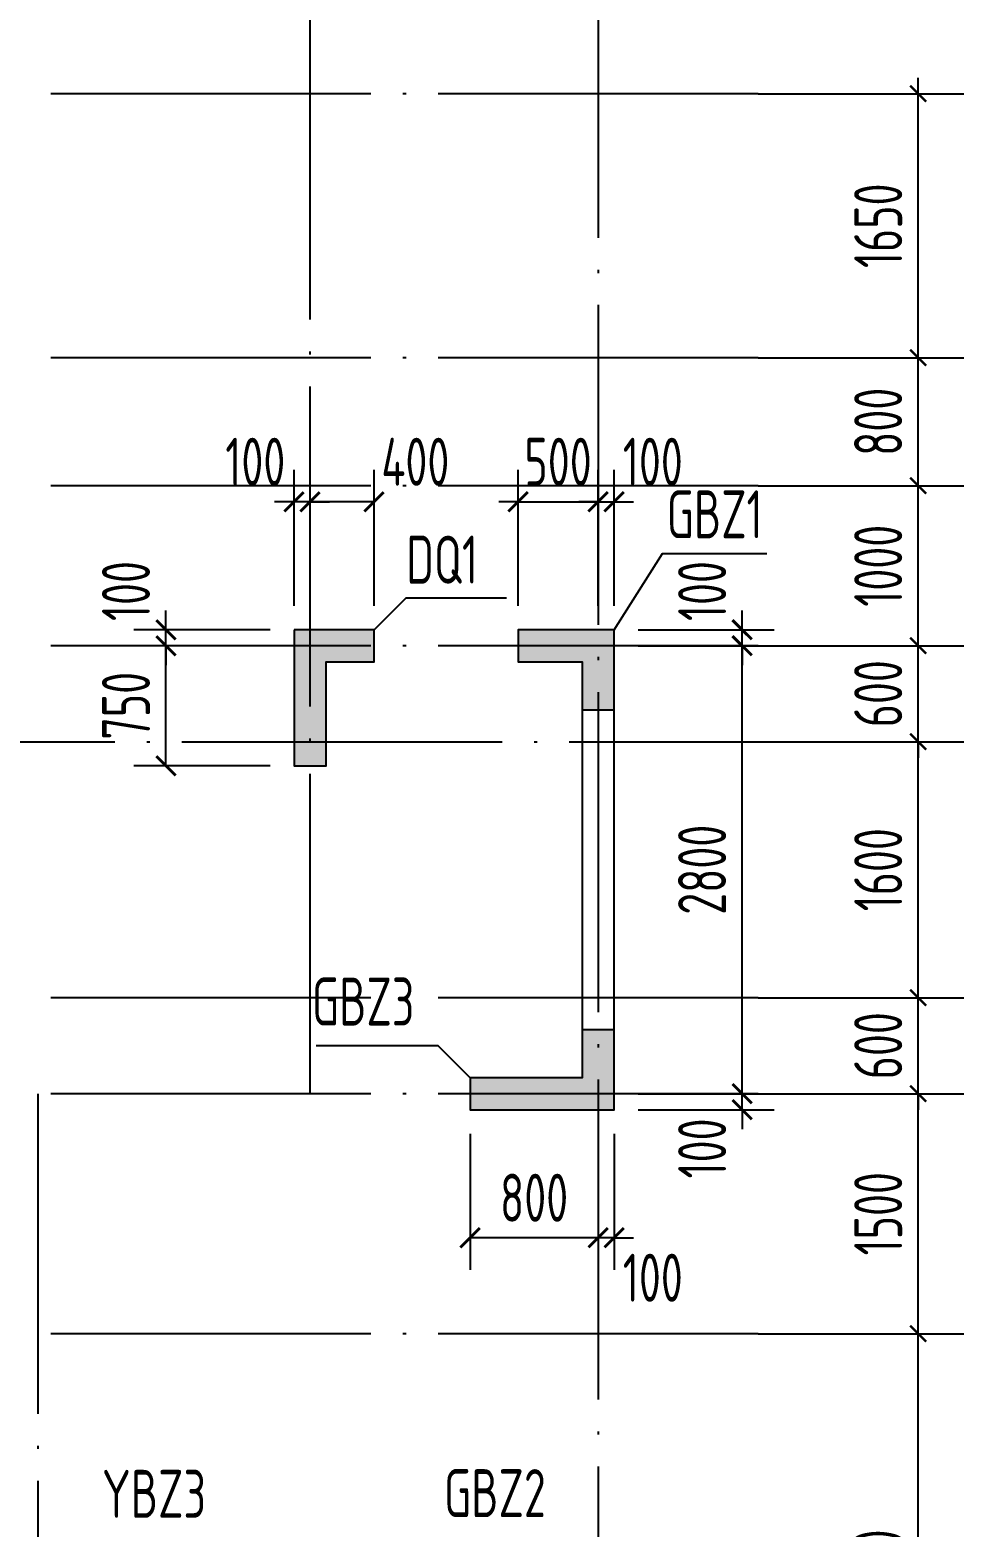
# Model space of a CAD drawing. Extents: x -461650 to 361314, y 245336 to 769729.
# Drawn here: x -78284 to -72510, y 576725 to 586082 of the extents above; entities that cross this region are included whole.
import ezdxf
from ezdxf.enums import TextEntityAlignment as Align

# ---------------------------------------------------------------- set-up
doc = ezdxf.new("R2010")
doc.units = 0
doc.header["$LTSCALE"] = 1000
doc.linetypes.add('DOTE', pattern=[2.42, 2, -0.2, 0.02, -0.2])
doc.layers.get('0').update_dxf_attribs({"linetype": 'CONTINUOUS'})
doc.layers.get('DEFPOINTS').update_dxf_attribs({"linetype": 'CONTINUOUS'})
for name, color, linetype in [('A-AXIS', 1, 'CONTINUOUS'), ('A-DOTE', 10, 'DOTE'), ('S-Q墙实线', 6, 'CONTINUOUS'), ('S-Q墙标注', 3, 'CONTINUOUS'), ('S-X详图填充', 252, 'CONTINUOUS'), ('S-X详图实线', 4, 'CONTINUOUS'), ('S-Y一般标注', 3, 'CONTINUOUS'), ('S-Z柱编号', 6, 'CONTINUOUS')]:
    doc.layers.add(name, color=color, linetype=linetype)
doc.styles.add('TSSD_DIMENSION', font='Tssdeng.shx', dxfattribs={"width": 0.7, "bigfont": 'tssdchn.shx'})
doc.styles.add('TSSD_REIN', font='tssdeng.shx', dxfattribs={"width": 0.7, "height": 300, "bigfont": 'tssdchn.shx'})
doc.styles.add('结构文字', font='zstxt.shx', dxfattribs={"width": 0.7, "bigfont": 'zshz.shx'})
doc.dimstyles.new('STRUCK', dxfattribs={"dimtxt": 400, "dimasz": 121, "dimexe": 200, "dimexo": 150, "dimgap": 115, "dimtad": 1, "dimdec": 0, "dimdsep": 46, "dimtxsty": '结构文字', "dimblk": 'ARCHTICK', "dimcen": 400, "dimclrd": 3, "dimclre": 3, "dimclrt": 7, "dimadec": 0, "dimazin": 0, "dimtfac": 1, "dimtdec": 0, "dimtix": 1, "dimtmove": 2, "dimatfit": 3, "dimldrblk": '_DIMX', "dimfxl": 0, "dimtolj": 1, "dimtzin": 0, "dimarcsym": 0})
doc.dimstyles.new('TSSD_100_100', dxfattribs={"dimtxt": 300, "dimasz": 100, "dimexe": 100, "dimexo": 250, "dimgap": 100, "dimtad": 1, "dimdec": 0, "dimzin": 0, "dimdsep": 46, "dimtxsty": 'TSSD_DIMENSION', "dimblk": 'ARCHTICK', "dimcen": 0, "dimdle": 100, "dimclrt": 7, "dimadec": 0, "dimazin": 0, "dimtfac": 1, "dimtdec": 0, "dimtix": 1, "dimtmove": 2, "dimatfit": 3, "dimldrblk": 'ARCHTICK', "dimfxl": 0, "dimtolj": 1, "dimtzin": 0, "dimarcsym": 0})

# ---------------------------------------------------------------- blocks, each defined once
blk = doc.blocks.new('_ArchTick')
at = {"color": 0, "linetype": 'ByBlock', "const_width": 0.15}
blk.add_lwpolyline([(-0.5, -0.5), (0.5, 0.5)], dxfattribs=at)
blk = doc.blocks.new('*D340')
at = {"layer": 'DEFPOINTS', "color": 0}
for p in [(55600, 10900), (56600, 10900), (55600, 9400)]:
    blk.add_point(p, dxfattribs=at)
at = {"layer": 'S-Y一般标注', "color": 0, "lineweight": -2}
for p, q in [((56600, 9300), (56600, 11000)), ((55850, 10900), (56700, 10900)), ((55850, 9400), (56700, 9400))]:
    blk.add_line(p, q, dxfattribs=at)
at = {"layer": 'S-Y一般标注', "color": 0, "lineweight": -2, "xscale": 100, "yscale": 100, "zscale": 100}
for p, rotation in [((56600, 10900), 90), ((56600, 9400), 270)]:
    blk.add_blockref('_ArchTick', p, dxfattribs=dict(at, rotation=rotation))
at = {"layer": 'S-Y一般标注', "color": 7, "insert": (56350, 10150), "char_height": 300, "attachment_point": 5, "rotation": 90, "style": 'TSSD_DIMENSION'}
blk.add_mtext('\\A1;1500', dxfattribs=at)
blk = doc.blocks.new('*D341')
at = {"layer": 'DEFPOINTS', "color": 0}
for p in [(55600, 11500), (56600, 11500), (55600, 10900)]:
    blk.add_point(p, dxfattribs=at)
at = {"layer": 'S-Y一般标注', "color": 0, "lineweight": -2}
for p, q in [((56600, 11500), (56600, 11600)), ((55850, 11500), (56700, 11500)), ((56600, 10900), (56600, 11500)), ((55850, 10900), (56700, 10900)), ((56600, 10900), (56600, 10800))]:
    blk.add_line(p, q, dxfattribs=at)
at = {"layer": 'S-Y一般标注', "color": 0, "lineweight": -2, "xscale": 100, "yscale": 100, "zscale": 100}
for p, rotation in [((56600, 11500), 270), ((56600, 10900), 90)]:
    blk.add_blockref('_ArchTick', p, dxfattribs=dict(at, rotation=rotation))
at = {"layer": 'S-Y一般标注', "color": 7, "insert": (56350, 11200), "char_height": 300, "attachment_point": 5, "rotation": 90, "style": 'TSSD_DIMENSION'}
blk.add_mtext('\\A1;600', dxfattribs=at)
blk = doc.blocks.new('*D342')
at = {"layer": 'DEFPOINTS', "color": 0}
for p in [(55600, 13100.3), (56600, 13100.3), (55600, 11500)]:
    blk.add_point(p, dxfattribs=at)
at = {"layer": 'S-Y一般标注', "color": 0, "lineweight": -2}
for p, q in [((56600, 11400), (56600, 13200.3)), ((55850, 13100.3), (56700, 13100.3)), ((55850, 11500), (56700, 11500))]:
    blk.add_line(p, q, dxfattribs=at)
at = {"layer": 'S-Y一般标注', "color": 0, "lineweight": -2, "xscale": 100, "yscale": 100, "zscale": 100}
for p, rotation in [((56600, 13100.3), 90), ((56600, 11500), 270)]:
    blk.add_blockref('_ArchTick', p, dxfattribs=dict(at, rotation=rotation))
at = {"layer": 'S-Y一般标注', "color": 7, "insert": (56350, 12300.2), "char_height": 300, "attachment_point": 5, "rotation": 90, "style": 'TSSD_DIMENSION'}
blk.add_mtext('\\A1;1600', dxfattribs=at)
blk = doc.blocks.new('*D343')
at = {"layer": 'DEFPOINTS', "color": 0}
for p in [(55600, 13700), (56600, 13700), (55600, 13100.3)]:
    blk.add_point(p, dxfattribs=at)
at = {"layer": 'S-Y一般标注', "color": 0, "lineweight": -2}
for p, q in [((56600, 13700), (56600, 13800)), ((55850, 13700), (56700, 13700)), ((56600, 13100.3), (56600, 13700)), ((55850, 13100.3), (56700, 13100.3)), ((56600, 13100.3), (56600, 13000.3))]:
    blk.add_line(p, q, dxfattribs=at)
at = {"layer": 'S-Y一般标注', "color": 0, "lineweight": -2, "xscale": 100, "yscale": 100, "zscale": 100}
for p, rotation in [((56600, 13700), 270), ((56600, 13100.3), 90)]:
    blk.add_blockref('_ArchTick', p, dxfattribs=dict(at, rotation=rotation))
at = {"layer": 'S-Y一般标注', "color": 7, "insert": (56350, 13400.2), "char_height": 300, "attachment_point": 5, "rotation": 90, "style": 'TSSD_DIMENSION'}
blk.add_mtext('\\A1;600', dxfattribs=at)
blk = doc.blocks.new('*D344')
at = {"layer": 'DEFPOINTS', "color": 0}
for p in [(55600, 14700), (56600, 14700), (55600, 13700)]:
    blk.add_point(p, dxfattribs=at)
at = {"layer": 'S-Y一般标注', "color": 0, "lineweight": -2}
for p, q in [((56600, 13600), (56600, 14800)), ((55850, 14700), (56700, 14700)), ((55850, 13700), (56700, 13700))]:
    blk.add_line(p, q, dxfattribs=at)
at = {"layer": 'S-Y一般标注', "color": 0, "lineweight": -2, "xscale": 100, "yscale": 100, "zscale": 100}
for p, rotation in [((56600, 14700), 90), ((56600, 13700), 270)]:
    blk.add_blockref('_ArchTick', p, dxfattribs=dict(at, rotation=rotation))
at = {"layer": 'S-Y一般标注', "color": 7, "insert": (56350, 14200), "char_height": 300, "attachment_point": 5, "rotation": 90, "style": 'TSSD_DIMENSION'}
blk.add_mtext('\\A1;1000', dxfattribs=at)
blk = doc.blocks.new('*D345')
at = {"layer": 'DEFPOINTS', "color": 0}
for p in [(55600, 17150), (57400, 17150), (55600, 4600)]:
    blk.add_point(p, dxfattribs=at)
at = {"layer": 'S-Y一般标注', "color": 0, "lineweight": -2}
for p, q in [((57400, 4500), (57400, 17250)), ((55850, 17150), (57500, 17150)), ((55850, 4600), (57500, 4600))]:
    blk.add_line(p, q, dxfattribs=at)
at = {"layer": 'S-Y一般标注', "color": 0, "lineweight": -2, "xscale": 100, "yscale": 100, "zscale": 100}
for p, rotation in [((57400, 17150), 90), ((57400, 4600), 270)]:
    blk.add_blockref('_ArchTick', p, dxfattribs=dict(at, rotation=rotation))
at = {"layer": 'S-Y一般标注', "color": 7, "insert": (57150, 10875), "char_height": 300, "attachment_point": 5, "rotation": 90, "style": 'TSSD_DIMENSION'}
blk.add_mtext('\\A1;12550', dxfattribs=at)
blk = doc.blocks.new('*D346')
at = {"layer": 'DEFPOINTS', "color": 0}
for p in [(55600, 15500), (56600, 15500), (55600, 14700)]:
    blk.add_point(p, dxfattribs=at)
at = {"layer": 'S-Y一般标注', "color": 0, "lineweight": -2}
for p, q in [((56600, 14600), (56600, 15600)), ((55850, 15500), (56700, 15500)), ((55850, 14700), (56700, 14700))]:
    blk.add_line(p, q, dxfattribs=at)
at = {"layer": 'S-Y一般标注', "color": 0, "lineweight": -2, "xscale": 100, "yscale": 100, "zscale": 100}
for p, rotation in [((56600, 15500), 90), ((56600, 14700), 270)]:
    blk.add_blockref('_ArchTick', p, dxfattribs=dict(at, rotation=rotation))
at = {"layer": 'S-Y一般标注', "color": 7, "insert": (56350, 15100), "char_height": 300, "attachment_point": 5, "rotation": 90, "style": 'TSSD_DIMENSION'}
blk.add_mtext('\\A1;800', dxfattribs=at)
blk = doc.blocks.new('*D348')
at = {"layer": 'DEFPOINTS', "color": 0}
for p in [(55600, 9400), (56600, 9400), (55600, 6400)]:
    blk.add_point(p, dxfattribs=at)
at = {"layer": 'S-Y一般标注', "color": 0, "lineweight": -2}
for p, q in [((56600, 6300), (56600, 9500)), ((55850, 9400), (56700, 9400)), ((55850, 6400), (56700, 6400))]:
    blk.add_line(p, q, dxfattribs=at)
at = {"layer": 'S-Y一般标注', "color": 0, "lineweight": -2, "xscale": 100, "yscale": 100, "zscale": 100}
for p, rotation in [((56600, 9400), 90), ((56600, 6400), 270)]:
    blk.add_blockref('_ArchTick', p, dxfattribs=dict(at, rotation=rotation))
at = {"layer": 'S-Y一般标注', "color": 7, "insert": (56350, 7900), "char_height": 300, "attachment_point": 5, "rotation": 90, "style": 'TSSD_DIMENSION'}
blk.add_mtext('\\A1;3000', dxfattribs=at)
blk = doc.blocks.new('*D349')
at = {"layer": 'DEFPOINTS', "color": 0}
for p in [(55600, 17150), (56600, 17150), (55600, 15500)]:
    blk.add_point(p, dxfattribs=at)
at = {"layer": 'S-Y一般标注', "color": 0, "lineweight": -2}
for p, q in [((56600, 15400), (56600, 17250)), ((55850, 17150), (56700, 17150)), ((55850, 15500), (56700, 15500))]:
    blk.add_line(p, q, dxfattribs=at)
at = {"layer": 'S-Y一般标注', "color": 0, "lineweight": -2, "xscale": 100, "yscale": 100, "zscale": 100}
for p, rotation in [((56600, 17150), 90), ((56600, 15500), 270)]:
    blk.add_blockref('_ArchTick', p, dxfattribs=dict(at, rotation=rotation))
at = {"layer": 'S-Y一般标注', "color": 7, "insert": (56350, 16325), "char_height": 300, "attachment_point": 5, "rotation": 90, "style": 'TSSD_DIMENSION'}
blk.add_mtext('\\A1;1650', dxfattribs=at)
blk = doc.blocks.new('*D2306')
at = {"layer": 'DEFPOINTS', "color": 0}
for p in [(-74634.1, 579433.2), (-73834.1, 579433.2), (-74634.1, 579333.2)]:
    blk.add_point(p, dxfattribs=at)
at = {"layer": 'S-Q墙标注', "color": 3, "lineweight": -2}
for p, q in [((-73834.1, 579433.2), (-73834.1, 579554.2)), ((-74484.1, 579433.2), (-73634.1, 579433.2)), ((-73834.1, 579333.2), (-73834.1, 579433.2)), ((-74484.1, 579333.2), (-73634.1, 579333.2)), ((-73834.1, 579333.2), (-73834.1, 579212.2))]:
    blk.add_line(p, q, dxfattribs=at)
at = {"layer": 'S-Q墙标注', "color": 3, "lineweight": -2, "xscale": 121, "yscale": 121, "zscale": 121}
for p, rotation in [((-73834.1, 579433.2), 270), ((-73834.1, 579333.2), 90)]:
    blk.add_blockref('_ArchTick', p, dxfattribs=dict(at, rotation=rotation))
at = {"layer": 'S-Q墙标注', "color": 7, "insert": (-74084.1, 579091.3), "char_height": 300, "attachment_point": 5, "rotation": 90, "style": 'TSSD_REIN'}
blk.add_mtext('\\A1;100', dxfattribs=at)
blk = doc.blocks.new('_DIMX')
blk.add_line((-150, 0), (150, 0))
at = {"const_width": 50}
blk.add_lwpolyline([(-70, -70), (70, 70)], dxfattribs=at)
blk = doc.blocks.new('*D2307')
at = {"layer": 'DEFPOINTS', "color": 0}
for p in [(-74634.1, 582233.2), (-73834.1, 582233.2), (-74634.1, 579433.2)]:
    blk.add_point(p, dxfattribs=at)
at = {"layer": 'S-Q墙标注', "color": 3, "lineweight": -2}
for p, q in [((-74484.1, 582233.2), (-73634.1, 582233.2)), ((-73834.1, 579433.2), (-73834.1, 582233.2)), ((-74484.1, 579433.2), (-73634.1, 579433.2))]:
    blk.add_line(p, q, dxfattribs=at)
at = {"layer": 'S-Q墙标注', "color": 3, "lineweight": -2, "xscale": 121, "yscale": 121, "zscale": 121}
for p, rotation in [((-73834.1, 582233.2), 90), ((-73834.1, 579433.2), 270)]:
    blk.add_blockref('_ArchTick', p, dxfattribs=dict(at, rotation=rotation))
at = {"layer": 'S-Q墙标注', "color": 7, "insert": (-74084.1, 580833.2), "char_height": 300, "attachment_point": 5, "rotation": 90, "style": 'TSSD_REIN'}
blk.add_mtext('\\A1;2800', dxfattribs=at)
blk = doc.blocks.new('*D2308')
at = {"layer": 'DEFPOINTS', "color": 0}
for p in [(-74634.1, 582333.2), (-73834.1, 582333.2), (-74634.1, 582233.2)]:
    blk.add_point(p, dxfattribs=at)
at = {"layer": 'S-Q墙标注', "color": 3, "lineweight": -2}
for p, q in [((-73834.1, 582333.2), (-73834.1, 582454.2)), ((-74484.1, 582333.2), (-73634.1, 582333.2)), ((-73834.1, 582233.2), (-73834.1, 582333.2)), ((-74484.1, 582233.2), (-73634.1, 582233.2)), ((-73834.1, 582233.2), (-73834.1, 582112.2))]:
    blk.add_line(p, q, dxfattribs=at)
at = {"layer": 'S-Q墙标注', "color": 3, "lineweight": -2, "xscale": 121, "yscale": 121, "zscale": 121}
for p, rotation in [((-73834.1, 582333.2), 270), ((-73834.1, 582233.2), 90)]:
    blk.add_blockref('_ArchTick', p, dxfattribs=dict(at, rotation=rotation))
at = {"layer": 'S-Q墙标注', "color": 7, "insert": (-74084.1, 582575.1), "char_height": 300, "attachment_point": 5, "rotation": 90, "style": 'TSSD_REIN'}
blk.add_mtext('\\A1;100', dxfattribs=at)
blk = doc.blocks.new('*D2309')
at = {"layer": 'DEFPOINTS', "color": 0}
for p in [(-74734.1, 579333.2), (-74634.1, 579333.2), (-74734.1, 578533.2)]:
    blk.add_point(p, dxfattribs=at)
at = {"layer": 'S-Q墙标注', "color": 3, "lineweight": -2}
for p, q in [((-74734.1, 579183.2), (-74734.1, 578333.2)), ((-74634.1, 579183.2), (-74634.1, 578333.2)), ((-74734.1, 578533.2), (-74855.1, 578533.2)), ((-74634.1, 578533.2), (-74734.1, 578533.2)), ((-74634.1, 578533.2), (-74513.1, 578533.2))]:
    blk.add_line(p, q, dxfattribs=at)
at = {"layer": 'S-Q墙标注', "color": 3, "lineweight": -2, "xscale": 121, "yscale": 121, "zscale": 121}
blk.add_blockref('_ArchTick', (-74734.1, 578533.2), dxfattribs=at)
at = {"layer": 'S-Q墙标注', "color": 3, "lineweight": -2, "xscale": 121, "yscale": 121, "zscale": 121, "rotation": 180}
blk.add_blockref('_ArchTick', (-74634.1, 578533.2), dxfattribs=at)
at = {"layer": 'S-Q墙标注', "color": 7, "insert": (-74392.2, 578283.2), "char_height": 300, "attachment_point": 5, "style": 'TSSD_REIN'}
blk.add_mtext('\\A1;100', dxfattribs=at)
blk = doc.blocks.new('*D2310')
at = {"layer": 'DEFPOINTS', "color": 0}
for p in [(-75534.1, 579333.2), (-74734.1, 579333.2), (-75534.1, 578533.2)]:
    blk.add_point(p, dxfattribs=at)
at = {"layer": 'S-Q墙标注', "color": 3, "lineweight": -2}
for p, q in [((-75534.1, 579183.2), (-75534.1, 578333.2)), ((-74734.1, 579183.2), (-74734.1, 578333.2)), ((-74734.1, 578533.2), (-75534.1, 578533.2))]:
    blk.add_line(p, q, dxfattribs=at)
at = {"layer": 'S-Q墙标注', "color": 3, "lineweight": -2, "xscale": 121, "yscale": 121, "zscale": 121, "rotation": 180}
blk.add_blockref('_ArchTick', (-75534.1, 578533.2), dxfattribs=at)
at = {"layer": 'S-Q墙标注', "color": 3, "lineweight": -2, "xscale": 121, "yscale": 121, "zscale": 121}
blk.add_blockref('_ArchTick', (-74734.1, 578533.2), dxfattribs=at)
at = {"layer": 'S-Q墙标注', "color": 7, "insert": (-75134.1, 578783.2), "char_height": 300, "attachment_point": 5, "style": 'TSSD_REIN'}
blk.add_mtext('\\A1;800', dxfattribs=at)
blk = doc.blocks.new('*D2313')
at = {"layer": 'DEFPOINTS', "color": 0}
for p in [(-74734.1, 583133.2), (-75234.1, 582333.2), (-74734.1, 582333.2)]:
    blk.add_point(p, dxfattribs=at)
at = {"layer": 'S-Q墙标注', "color": 3, "lineweight": -2}
for p, q in [((-75234.1, 582483.2), (-75234.1, 583333.2)), ((-74734.1, 582483.2), (-74734.1, 583333.2)), ((-75234.1, 583133.2), (-75355.1, 583133.2)), ((-75234.1, 583133.2), (-74734.1, 583133.2)), ((-74734.1, 583133.2), (-74613.1, 583133.2))]:
    blk.add_line(p, q, dxfattribs=at)
at = {"layer": 'S-Q墙标注', "color": 3, "lineweight": -2, "xscale": 121, "yscale": 121, "zscale": 121}
blk.add_blockref('_ArchTick', (-75234.1, 583133.2), dxfattribs=at)
at = {"layer": 'S-Q墙标注', "color": 3, "lineweight": -2, "xscale": 121, "yscale": 121, "zscale": 121, "rotation": 180}
blk.add_blockref('_ArchTick', (-74734.1, 583133.2), dxfattribs=at)
at = {"layer": 'S-Q墙标注', "color": 7, "insert": (-74984.1, 583383.2), "char_height": 300, "attachment_point": 5, "style": 'TSSD_REIN'}
blk.add_mtext('\\A1;500', dxfattribs=at)
blk = doc.blocks.new('*D2314')
at = {"layer": 'DEFPOINTS', "color": 0}
for p in [(-74634.1, 583133.2), (-74734.1, 582333.2), (-74634.1, 582333.2)]:
    blk.add_point(p, dxfattribs=at)
at = {"layer": 'S-Q墙标注', "color": 3, "lineweight": -2}
for p, q in [((-74734.1, 582483.2), (-74734.1, 583333.2)), ((-74634.1, 582483.2), (-74634.1, 583333.2)), ((-74734.1, 583133.2), (-74855.1, 583133.2)), ((-74734.1, 583133.2), (-74634.1, 583133.2)), ((-74634.1, 583133.2), (-74513.1, 583133.2))]:
    blk.add_line(p, q, dxfattribs=at)
at = {"layer": 'S-Q墙标注', "color": 3, "lineweight": -2, "xscale": 121, "yscale": 121, "zscale": 121}
blk.add_blockref('_ArchTick', (-74734.1, 583133.2), dxfattribs=at)
at = {"layer": 'S-Q墙标注', "color": 3, "lineweight": -2, "xscale": 121, "yscale": 121, "zscale": 121, "rotation": 180}
blk.add_blockref('_ArchTick', (-74634.1, 583133.2), dxfattribs=at)
at = {"layer": 'S-Q墙标注', "color": 7, "insert": (-74392.2, 583383.2), "char_height": 300, "attachment_point": 5, "style": 'TSSD_REIN'}
blk.add_mtext('\\A1;100', dxfattribs=at)
blk = doc.blocks.new('*D2325')
at = {"layer": 'DEFPOINTS', "color": 0}
for p in [(-77434.1, 582233.2), (-76634.1, 582233.2), (-76634.1, 581483.2)]:
    blk.add_point(p, dxfattribs=at)
at = {"layer": 'S-Q墙标注', "color": 3, "lineweight": -2}
for p, q in [((-76784.1, 582233.2), (-77634.1, 582233.2)), ((-77434.1, 581483.2), (-77434.1, 582233.2)), ((-76784.1, 581483.2), (-77634.1, 581483.2))]:
    blk.add_line(p, q, dxfattribs=at)
at = {"layer": 'S-Q墙标注', "color": 3, "lineweight": -2, "xscale": 121, "yscale": 121, "zscale": 121}
for p, rotation in [((-77434.1, 582233.2), 90), ((-77434.1, 581483.2), 270)]:
    blk.add_blockref('_ArchTick', p, dxfattribs=dict(at, rotation=rotation))
at = {"layer": 'S-Q墙标注', "color": 7, "insert": (-77684.1, 581858.2), "char_height": 300, "attachment_point": 5, "rotation": 90, "style": 'TSSD_REIN'}
blk.add_mtext('\\A1;750', dxfattribs=at)
blk = doc.blocks.new('*D2326')
at = {"layer": 'DEFPOINTS', "color": 0}
for p in [(-77434.1, 582333.2), (-76634.1, 582333.2), (-76634.1, 582233.2)]:
    blk.add_point(p, dxfattribs=at)
at = {"layer": 'S-Q墙标注', "color": 3, "lineweight": -2}
for p, q in [((-77434.1, 582333.2), (-77434.1, 582454.2)), ((-76784.1, 582333.2), (-77634.1, 582333.2)), ((-77434.1, 582233.2), (-77434.1, 582333.2)), ((-76784.1, 582233.2), (-77634.1, 582233.2)), ((-77434.1, 582233.2), (-77434.1, 582112.2))]:
    blk.add_line(p, q, dxfattribs=at)
at = {"layer": 'S-Q墙标注', "color": 3, "lineweight": -2, "xscale": 121, "yscale": 121, "zscale": 121}
for p, rotation in [((-77434.1, 582333.2), 270), ((-77434.1, 582233.2), 90)]:
    blk.add_blockref('_ArchTick', p, dxfattribs=dict(at, rotation=rotation))
at = {"layer": 'S-Q墙标注', "color": 7, "insert": (-77684.1, 582575.1), "char_height": 300, "attachment_point": 5, "rotation": 90, "style": 'TSSD_REIN'}
blk.add_mtext('\\A1;100', dxfattribs=at)
blk = doc.blocks.new('*D2327')
at = {"layer": 'DEFPOINTS', "color": 0}
for p in [(-76534.1, 583133.2), (-76534.1, 582333.2), (-76134.2, 582333.2)]:
    blk.add_point(p, dxfattribs=at)
at = {"layer": 'S-Q墙标注', "color": 3, "lineweight": -2}
for p, q in [((-76534.1, 582483.2), (-76534.1, 583333.2)), ((-76134.2, 582483.2), (-76134.2, 583333.2)), ((-76134.2, 583133.2), (-76534.1, 583133.2))]:
    blk.add_line(p, q, dxfattribs=at)
at = {"layer": 'S-Q墙标注', "color": 3, "lineweight": -2, "xscale": 121, "yscale": 121, "zscale": 121, "rotation": 180}
blk.add_blockref('_ArchTick', (-76534.1, 583133.2), dxfattribs=at)
at = {"layer": 'S-Q墙标注', "color": 3, "lineweight": -2, "xscale": 121, "yscale": 121, "zscale": 121}
blk.add_blockref('_ArchTick', (-76134.2, 583133.2), dxfattribs=at)
at = {"layer": 'S-Q墙标注', "color": 7, "insert": (-75876.1, 583383.2), "char_height": 300, "attachment_point": 5, "style": 'TSSD_REIN'}
blk.add_mtext('\\A1;400', dxfattribs=at)
blk = doc.blocks.new('*D2328')
at = {"layer": 'DEFPOINTS', "color": 0}
for p in [(-76634.1, 583133.2), (-76634.1, 582333.2), (-76534.1, 582333.2)]:
    blk.add_point(p, dxfattribs=at)
at = {"layer": 'S-Q墙标注', "color": 3, "lineweight": -2}
for p, q in [((-76634.1, 582483.2), (-76634.1, 583333.2)), ((-76534.1, 582483.2), (-76534.1, 583333.2)), ((-76634.1, 583133.2), (-76755.1, 583133.2)), ((-76534.1, 583133.2), (-76634.1, 583133.2)), ((-76534.1, 583133.2), (-76413.1, 583133.2))]:
    blk.add_line(p, q, dxfattribs=at)
at = {"layer": 'S-Q墙标注', "color": 3, "lineweight": -2, "xscale": 121, "yscale": 121, "zscale": 121}
blk.add_blockref('_ArchTick', (-76634.1, 583133.2), dxfattribs=at)
at = {"layer": 'S-Q墙标注', "color": 3, "lineweight": -2, "xscale": 121, "yscale": 121, "zscale": 121, "rotation": 180}
blk.add_blockref('_ArchTick', (-76534.1, 583133.2), dxfattribs=at)
at = {"layer": 'S-Q墙标注', "color": 7, "insert": (-76876, 583383.2), "char_height": 300, "attachment_point": 5, "style": 'TSSD_REIN'}
blk.add_mtext('\\A1;100', dxfattribs=at)
blk = doc.blocks.new('20210726.16395156')
at = {"layer": 'A-AXIS'}
for p, q in [((55600, 17150), (58400, 17150)), ((55600, 15500), (58400, 15500)), ((55600, 14700), (58400, 14700)), ((55600, 13700), (58400, 13700)), ((55600, 13100.3), (58400, 13100.3)), ((55600, 11500), (58400, 11500)), ((55600, 10900), (58400, 10900)), ((55600, 9400), (58400, 9400))]:
    blk.add_line(p, q, dxfattribs=at)
at = {"layer": 'A-DOTE'}
for p, q in [((52800, 10900), (52800, 18249.9)), ((54600, 18249.9), (54600, 3600)), ((55600, 17150), (3600, 17150)), ((55600, 15500), (3600, 15500)), ((55600, 14700), (3600, 14700)), ((55600, 13700), (3600, 13700)), ((3600, 13100.3), (55600, 13100.3)), ((55600, 11500), (3600, 11500)), ((55600, 10900), (3600, 10900)), ((51100, 10900), (51100, 3600)), ((55600, 9400), (3600, 9400))]:
    blk.add_line(p, q, dxfattribs=at)
at = {"layer": 'S-Y一般标注'}
for base, p1, p2, picture, middle in [((57400, 17150), (55600, 4600), (55600, 17150), '*D345', (57150, 10875)), ((56600, 17150), (55600, 15500), (55600, 17150), '*D349', (56350, 16325)), ((56600, 15500), (55600, 14700), (55600, 15500), '*D346', (56350, 15100)), ((56600, 14700), (55600, 13700), (55600, 14700), '*D344', (56350, 14200)), ((56600, 13700), (55600, 13100.3), (55600, 13700), '*D343', (56350, 13400.2)), ((56600, 13100.3), (55600, 11500), (55600, 13100.3), '*D342', (56350, 12300.2)), ((56600, 11500), (55600, 10900), (55600, 11500), '*D341', (56350, 11200)), ((56600, 10900), (55600, 9400), (55600, 10900), '*D340', (56350, 10150)), ((56600, 9400), (55600, 6400), (55600, 9400), '*D348', (56350, 7900))]:
    dim = blk.add_linear_dim(base=base, p1=p1, p2=p2, angle=90, dimstyle='TSSD_100_100', dxfattribs=at)
    dim.commit()
    dim.dimension.update_dxf_attribs({"geometry": picture, "text_midpoint": middle})

msp = doc.modelspace()

# ---------------------------------------------------------------- hatches: boundary and pattern name
at = {"layer": 'S-X详图填充'}
h = msp.add_hatch(color=256, dxfattribs=at)
h.dxf.hatch_style = 1
h.paths.add_polyline_path([(-76634.11, 582333.19), (-76634.11, 581483.21), (-76434.11, 581483.21), (-76434.11, 582133.19), (-76134.2, 582133.19), (-76134.2, 582333.19)])
h = msp.add_hatch(color=256, dxfattribs=at)
h.dxf.hatch_style = 1
h.paths.add_polyline_path([(-74834.1, 581833.19), (-74634.1, 581833.19), (-74634.1, 582333.19), (-75234.1, 582333.19), (-75234.1, 582133.19), (-74834.1, 582133.19)])
h = msp.add_hatch(color=256, dxfattribs=at)
h.dxf.hatch_style = 1
h.paths.add_polyline_path([(-74634.1, 579833.19), (-74834.1, 579833.19), (-74834.1, 579533.19), (-75534.1, 579533.19), (-75534.1, 579333.19), (-74634.1, 579333.19)])

# ---------------------------------------------------------------- linework, layer by layer
at = {"layer": 'S-Q墙实线'}
for points in [[(-76634.11, 582333.19), (-76634.11, 581483.21), (-76434.11, 581483.21), (-76434.11, 582133.19), (-76134.2, 582133.19), (-76134.2, 582333.19)], [(-74834.1, 579533.19), (-75534.1, 579533.19), (-75534.1, 579333.19), (-74634.1, 579333.19), (-74634.1, 582333.19), (-75234.1, 582333.19), (-75234.1, 582133.19), (-74834.1, 582133.19)]]:
    msp.add_lwpolyline(points, close=True, dxfattribs=at)
at = {"layer": 'S-X详图实线'}
for points in [[(-76634.11, 582333.19), (-76634.11, 581483.21), (-76434.11, 581483.21), (-76434.11, 582133.19), (-76134.2, 582133.19), (-76134.2, 582333.19), (-76634.11, 582333.19)], [(-74834.1, 581833.19), (-74634.1, 581833.19), (-74634.1, 582333.19), (-75234.1, 582333.19), (-75234.1, 582133.19), (-74834.1, 582133.19), (-74834.1, 581833.19)], [(-74634.1, 579833.19), (-74834.1, 579833.19), (-74834.1, 579533.19), (-75534.1, 579533.19), (-75534.1, 579333.19), (-74634.1, 579333.19), (-74634.1, 579833.19)]]:
    msp.add_lwpolyline(points, close=True, dxfattribs=at)
at = {"layer": 'S-Z柱编号', "color": 7}
for points in [[(-74634.1, 582333.19), (-74331.31, 582810.2), (-73679.73, 582810.2)], [(-76134.19, 582333.19), (-75934.19, 582533.19), (-75306.72, 582533.19)], [(-75534.1, 579533.19), (-75734.1, 579733.19), (-76495.17, 579733.19)]]:
    msp.add_lwpolyline(points, dxfattribs=at)

# ---------------------------------------------------------------- block references
at = {"layer": 'A-DOTE'}
msp.add_blockref('20210726.16395156', (-129334.1, 568533.14), dxfattribs=at)

# ---------------------------------------------------------------- texts
at = {"layer": 'S-Z柱编号', "color": 7, "style": 'TSSD_REIN', "width": 0.7}
for s, p in [('GBZ1', (-74305.31, 582814.68)), ('DQ1', (-75932.32, 582531.47)), ('GBZ3', (-76522.06, 579769.44)), ('YBZ3', (-77834.11, 576692.48)), ('GBZ2', (-75696.93, 576696.89))]:
    msp.add_text(s, height=300, dxfattribs=at).set_placement(p, align=Align.BOTTOM_LEFT)

# ---------------------------------------------------------------- dimensions: what is measured, and where the dimension line sits
at = {"layer": 'S-Q墙标注'}
for base, p1, p2, angle, picture, middle in [((-76634.11, 583133.19), (-76534.1, 582333.19), (-76634.11, 582333.19), 180, '*D2328', (-76876.03, 583383.19)), ((-76534.1, 583133.19), (-76134.19, 582333.19), (-76534.1, 582333.19), 180, '*D2327', (-75876.12, 583383.19)), ((-77434.11, 582333.19), (-76634.11, 582233.19), (-76634.11, 582333.19), 90, '*D2326', (-77684.11, 582575.11)), ((-73834.1, 582333.19), (-74634.1, 582233.19), (-74634.1, 582333.19), 90, '*D2308', (-74084.1, 582575.11)), ((-73834.1, 579433.19), (-74634.1, 579333.19), (-74634.1, 579433.19), 90, '*D2306', (-74084.1, 579091.27)), ((-74734.1, 578533.19), (-74634.1, 579333.19), (-74734.1, 579333.19), 180, '*D2309', (-74392.17, 578283.19))]:
    dim = msp.add_linear_dim(base=base, p1=p1, p2=p2, angle=angle, dimstyle='STRUCK', override={"dimtxt": 300, "dimgap": 100, "dimtxsty": 'TSSD_REIN'}, dxfattribs=at)
    dim.commit()
    dim.dimension.update_dxf_attribs({"geometry": picture, "text_midpoint": middle, "dimtype": 160})
dim = msp.add_linear_dim(base=(-74734.1, 583133.19), p1=(-75234.1, 582333.19), p2=(-74734.1, 582333.19), dimstyle='STRUCK', override={"dimtxt": 300, "dimgap": 100, "dimtxsty": 'TSSD_REIN'}, dxfattribs=at)
dim.commit()
dim.dimension.update_dxf_attribs({"geometry": '*D2313', "text_midpoint": (-74984.1, 583383.19)})
dim = msp.add_linear_dim(base=(-74634.09, 583133.19), p1=(-74734.1, 582333.19), p2=(-74634.09, 582333.19), dimstyle='STRUCK', override={"dimtxt": 300, "dimgap": 100, "dimtxsty": 'TSSD_REIN'}, dxfattribs=at)
dim.commit()
dim.dimension.update_dxf_attribs({"geometry": '*D2314', "text_midpoint": (-74392.16, 583383.19), "dimtype": 160})
for base, p1, p2, angle, picture, middle in [((-77434.11, 582233.19), (-76634.11, 581483.21), (-76634.11, 582233.19), 90, '*D2325', (-77684.11, 581858.2)), ((-73834.1, 582233.19), (-74634.1, 579433.19), (-74634.1, 582233.19), 90, '*D2307', (-74084.1, 580833.19)), ((-75534.1, 578533.19), (-74734.1, 579333.19), (-75534.1, 579333.19), 180, '*D2310', (-75134.1, 578783.19))]:
    dim = msp.add_linear_dim(base=base, p1=p1, p2=p2, angle=angle, dimstyle='STRUCK', override={"dimtxt": 300, "dimgap": 100, "dimtxsty": 'TSSD_REIN'}, dxfattribs=at)
    dim.commit()
    dim.dimension.update_dxf_attribs({"geometry": picture, "text_midpoint": middle})

doc.saveas('drawing.dxf')
